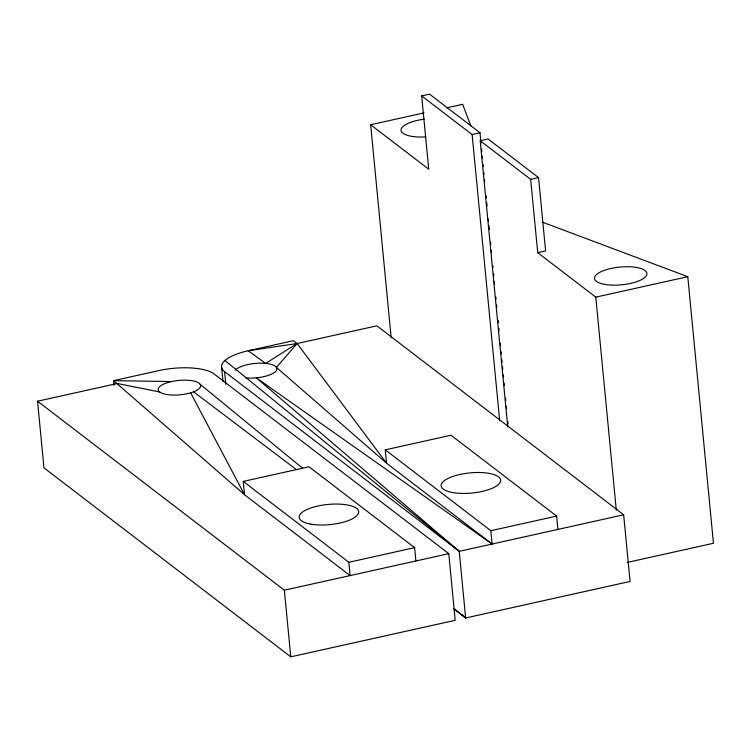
<?xml version="1.0" encoding="UTF-8"?>
<svg xmlns="http://www.w3.org/2000/svg" width="751" height="751" viewBox="0 0 751 751"><rect width="100%" height="100%" fill="white"/><g stroke="black" fill="none" stroke-linecap="round" stroke-linejoin="round"><path stroke-width="1.13" d="M193.58 391.806A21.31 7.219 -5.5 0 0 187.177 380.203A21.31 7.219 -5.5 0 0 158.273 390.069A21.31 7.219 -5.5 0 0 190.623 392.811L193.58 391.806L296.298 469.525M424.033 112.885L370.656 124.75L428.727 169.219L421.668 95.912L429.563 94.157L480.02 132.786L481.025 143.263M446.751 107.834L462.654 104.305L470.905 126.037M421.668 95.912L472.126 134.542L480.02 132.786M480.208 140.737L488.103 138.982L538.551 177.611L545.611 250.918L537.716 252.674L530.666 179.367L480.208 140.737L507.76 426.887M530.666 179.367L538.551 177.611M114.021 385.263L113.579 380.663L158.818 370.609A42.694 14.466 -5.5 0 1 214.11 373.97L448.779 553.665L455.19 620.307L290.768 656.843L43.971 467.854L37.55 401.212L117.278 383.489L159.719 391.984M537.716 252.674L595.787 297.143L687.785 276.706L713.45 543.273L627.141 562.452M243.258 481.41L348.839 562.264L350.126 575.585L244.535 494.74L243.258 481.41L309.018 466.793L414.608 547.648L415.894 560.978M385.254 449.849L490.835 530.704L492.121 544.034L386.53 463.179L385.254 449.849L451.022 435.242L556.604 516.087L557.89 529.417M348.839 562.264L414.608 547.648M490.835 530.704L556.604 516.087M37.55 401.212L284.357 590.202L448.779 553.665M623.659 514.801L376.852 325.812L297.124 343.526L276.424 367.38L386.53 463.179L297.124 343.526L293.425 340.701L248.196 350.745A42.694 14.466 -5.5 0 0 224.568 371.651L459.236 551.337L623.659 514.801L630.07 581.443L465.648 617.989L453.548 608.714M171.51 381.555L113.579 380.663L244.535 494.74L190.623 392.811M542.231 222.089L687.785 276.706M492.121 544.034L256.316 377.847L459.236 551.337L465.648 617.989L454.749 609.108M224.934 360.499L459.236 551.337M200.188 384.352L302.597 468.211M462.25 614.75L465.648 617.989M595.787 297.143L616.299 510.164M481.588 149.083L481.813 151.411M482.255 156.058L482.48 158.386M483.043 164.206L483.268 166.534M483.822 172.355L484.048 174.683M484.498 179.339L484.724 181.658M486.066 195.626L486.291 197.954M486.742 202.61L487.08 206.093M488.31 218.898L488.535 221.226M488.985 225.882L489.314 229.374M490.553 242.179L490.778 244.507M491.332 250.327L491.558 252.655M492.797 265.46L493.013 267.788M493.576 273.608L493.801 275.936M494.365 281.756L494.59 284.085M495.82 296.889L496.045 299.217M496.608 305.047L496.824 307.375M498.063 320.179L498.288 322.508M498.842 328.328L499.068 330.656M500.307 343.46L500.523 345.789M501.086 351.609L501.311 353.937M501.875 359.757L502.1 362.085M502.541 366.741L502.766 369.07M503.33 374.89L503.555 377.218M504.109 383.038L504.334 385.366M505.573 398.171L505.798 400.499M506.352 406.319L506.578 408.647M507.817 421.452L508.033 423.78M472.126 134.542L499.678 420.691M370.656 124.75L391.168 337.772M284.357 590.202L290.768 656.843M224.568 371.651L225.788 384.287M221.517 366.338L222.953 381.273M425.836 136.879A26.332 8.918 -5.5 0 1 401.062 130.336A26.332 8.918 -5.5 0 1 424.137 119.193M235.41 370.112A21.347 7.228 -5.5 0 1 263.394 363.231A21.347 7.228 -5.5 0 1 274.922 372.055A21.347 7.228 -5.5 0 1 245.596 377.903M297.124 343.526L265.647 363.39L248.196 350.745L297.124 343.526M310.548 524.085A29.89 10.12 -5.5 0 0 358.396 513.459A29.89 10.12 -5.5 0 0 317.842 506.033A29.89 10.12 -5.5 0 0 310.548 524.085M452.543 492.534A29.89 10.12 -5.5 0 0 500.391 481.898A29.89 10.12 -5.5 0 0 459.837 474.482A29.89 10.12 -5.5 0 0 452.543 492.534M604.536 284.376A26.332 8.918 -5.5 0 0 646.686 275.016A26.332 8.918 -5.5 0 0 610.967 268.473A26.332 8.918 -5.5 0 0 604.536 284.376"/></g></svg>
